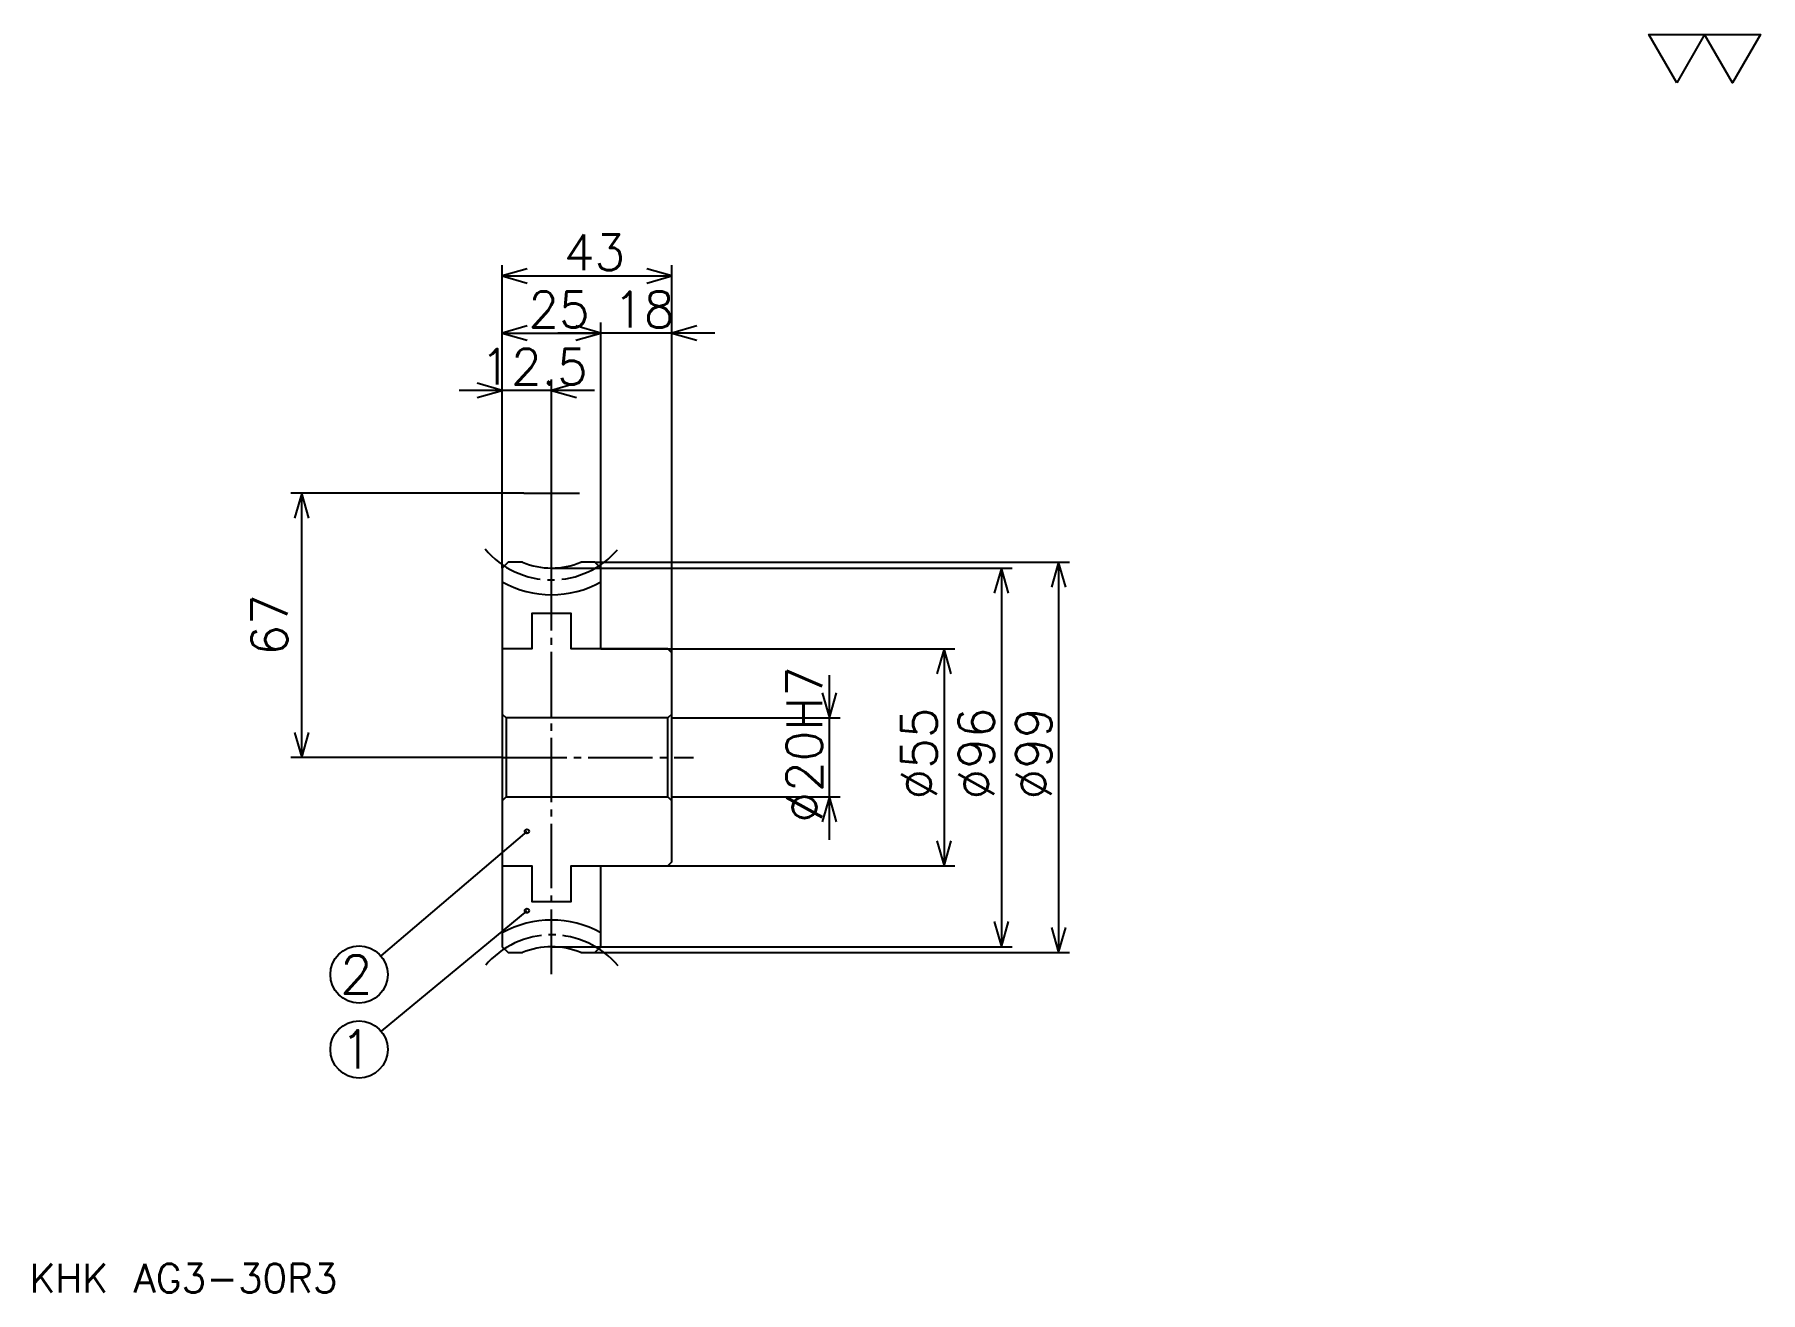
# Model space of a CAD drawing. Extents: x 19 to 457, y 20 to 339.
import ezdxf

# ---------------------------------------------------------------- set-up
doc = ezdxf.new("R2010")
doc.units = 0
doc.linetypes.add('DASHDOT', pattern=[21.777778, 16.333333, -1.814815, 1.814815, -1.814815])
doc.layers.get('0').update_dxf_attribs({"linetype": 'CONTINUOUS'})
doc.layers.add('DASHDOT', color=6, linetype='DASHDOT')
doc.styles.add('KANJI', font='TXT', dxfattribs={"bigfont": 'BIGFONT'})

msp = doc.modelspace()

# ---------------------------------------------------------------- linework, layer by layer
at = {"color": 5}
for p, q in [((137.925934, 205.143509), (137.925934, 280.458313)), ((180.925934, 205.143509), (180.925934, 280.458313)), ((137.925934, 277.736084), (180.925934, 277.736084)), ((137.925934, 263.21759), (162.925934, 263.21759)), ((191.814819, 263.21759), (152.037048, 263.21759)), ((162.925934, 205.143509), (162.925934, 265.939819)), ((150.425934, 203.643509), (150.425934, 251.421295)), ((161.314819, 248.699066), (127.037048, 248.699066)), ((143.370377, 222.643509), (84.388893, 222.643509)), ((87.111115, 155.643509), (87.111115, 222.643509)), ((137.925934, 203.643509), (137.925934, 205.143509)), ((150.425934, 203.643509), (180.925934, 203.643509)), ((161.425934, 205.143509), (180.925934, 205.143509)), ((162.925934, 203.643509), (162.925934, 205.143509)), ((180.925934, 205.143509), (281.648163, 205.143509)), ((180.925934, 182.143509), (180.925934, 205.143509)), ((180.925934, 203.643509), (267.129639, 203.643509)), ((264.40741, 203.643509), (264.40741, 107.643509)), ((278.925934, 205.143509), (278.925934, 106.143509)), ((162.925934, 183.143509), (180.925934, 183.143509)), ((180.925934, 183.143509), (252.611115, 183.143509)), ((249.888885, 183.143509), (249.888885, 128.143509)), ((220.851868, 134.754623), (220.851868, 176.532394)), ((180.925934, 165.643509), (223.574081, 165.643509)), ((137.925934, 155.643509), (84.388901, 155.643509)), ((180.925934, 145.643509), (223.574081, 145.643509)), ((144.175934, 136.893509), (107.152298, 105.308594)), ((162.925934, 128.143509), (180.925934, 128.143509)), ((180.925934, 128.143509), (252.611115, 128.143509)), ((144.175934, 116.768509), (107.224678, 86.222404)), ((150.425934, 107.643509), (180.925934, 107.643509)), ((161.425934, 106.143509), (180.925934, 106.143509)), ((180.925934, 107.643509), (267.129639, 107.643509)), ((180.925934, 106.143509), (281.648163, 106.143509))]:
    msp.add_line(p, q, dxfattribs=at)
at = {"color": 4}
for p, q in [((180.925934, 166.643509), (179.925934, 165.643509)), ((137.925934, 144.643509), (138.925934, 145.643509)), ((180.925934, 144.643509), (179.925934, 145.643509))]:
    msp.add_line(p, q, dxfattribs=at)
at = {"color": 7}
msp.add_lwpolyline([(435.555542, 326.666656), (428.477753, 338.934814), (456.788879, 338.934814), (449.71109, 326.666656), (442.633331, 338.934814), (435.555542, 326.666656)], dxfattribs=at)
at = {"color": 5}
for points in [[(144.277786, 279.550903), (137.925934, 277.736084), (144.277786, 275.921295)], [(174.574081, 275.921295), (180.925934, 277.736084), (174.574081, 279.550903)], [(144.277786, 265.03241), (137.925934, 263.21759), (144.277786, 261.402771)], [(156.574081, 261.402771), (162.925934, 263.21759), (156.574081, 265.03241)], [(156.574081, 261.402771), (162.925934, 263.21759), (156.574081, 265.03241)], [(187.277786, 265.03241), (180.925934, 263.21759), (187.277786, 261.402771)], [(131.574081, 246.884247), (137.925934, 248.699066), (131.574081, 250.513885)], [(156.777786, 250.513885), (150.425934, 248.699066), (156.777786, 246.884247)], [(88.925934, 216.291656), (87.111115, 222.643509), (85.296303, 216.291656)], [(266.222229, 197.291656), (264.40741, 203.643509), (262.59259, 197.291656)], [(280.740753, 198.791656), (278.925934, 205.143509), (277.111115, 198.791656)], [(251.703705, 176.791656), (249.888885, 183.143509), (248.074081, 176.791656)], [(219.037048, 171.995361), (220.851868, 165.643509), (222.666672, 171.995361)], [(85.296303, 161.995361), (87.111115, 155.643509), (88.925934, 161.995361)], [(222.666672, 139.291656), (220.851868, 145.643509), (219.037048, 139.291656)], [(248.074081, 134.495361), (249.888885, 128.143509), (251.703705, 134.495361)], [(262.59259, 113.995361), (264.40741, 107.643509), (266.222229, 113.995361)], [(277.111115, 112.495361), (278.925934, 106.143509), (280.740753, 112.495361)]]:
    msp.add_lwpolyline(points, dxfattribs=at)
at = {"color": 4}
for points in [[(143.026611, 205.143509), (139.425934, 205.143509), (137.925934, 203.643509), (137.925934, 144.643509)], [(162.925934, 183.143509), (162.925934, 203.643509), (161.425934, 205.143509), (157.825256, 205.143509)], [(162.925934, 183.143509), (155.425934, 183.143509), (155.425934, 192.143509), (145.425934, 192.143509), (145.425934, 183.143509), (137.925934, 183.143509)], [(162.925934, 128.143509), (179.925934, 128.143509), (180.925934, 129.143509), (180.925934, 182.143509), (179.925934, 183.143509), (162.925934, 183.143509)], [(137.925934, 166.643509), (138.925934, 165.643509), (138.925934, 145.643509), (179.925934, 145.643509), (179.925934, 165.643509), (138.925934, 165.643509)], [(137.925934, 144.643509), (137.925934, 107.643509), (139.425934, 106.143509), (143.026611, 106.143509)], [(137.925934, 128.143509), (145.425934, 128.143509), (145.425934, 119.143509), (155.425934, 119.143509), (155.425934, 128.143509), (162.925934, 128.143509)], [(157.825256, 106.143509), (161.425934, 106.143509), (162.925934, 107.643509), (162.925934, 128.143509)]]:
    msp.add_lwpolyline(points, dxfattribs=at)
at = {"color": 5}
for centre, radius in [((144.175934, 136.893509), 0.544444), ((144.175934, 116.768509), 0.544444), ((101.629639, 100.597214), 7.259259), ((101.629639, 81.597214), 7.259259)]:
    msp.add_circle(centre, radius, dxfattribs=at)
at = {"color": 4}
for centre, radius, start, end in [((150.425934, 222.643509), 19, 247.08045793, 292.91954207), ((150.425934, 222.643509), 25.75, 240.95890009, 299.04109991), ((150.425934, 88.643509), 25.75, 60.95890009, 119.04109991), ((150.425934, 88.643509), 19, 67.08045793, 112.91954207)]:
    msp.add_arc(centre, radius, start, end, dxfattribs=at)
at = {"layer": 'DASHDOT', "color": 7}
for p, q in [((150.425934, 100.699066), (150.425934, 228.087952)), ((143.370377, 222.643509), (157.481491, 222.643509)), ((137.925934, 155.643509), (186.370377, 155.643509))]:
    msp.add_line(p, q, dxfattribs=at)
for centre, start, end in [((150.425934, 222.643509), 219.99999848, 320.00000152), ((150.425934, 88.643509), 39.99999848, 140.00000152)]:
    msp.add_arc(centre, 22, start, end, dxfattribs=at)

# ---------------------------------------------------------------- texts
at = {"color": 7, "style": 'KANJI'}
for s, height, p in [('43', 9.074074, (153.527786, 279.187958)), ('25', 9.074074, (144.527786, 264.669434)), ('18', 9.074074, (166.027786, 264.669434)), ('12.5', 9.074074, (132.379639, 250.150909)), ('2', 9.679012, (96.790131, 95.757706)), ('1', 9.679012, (96.790131, 76.757706)), ('KHK AG3-30R3', 7.259259, (18.148148, 19.962963))]:
    msp.add_text(s, height=height, dxfattribs=at).set_placement(p)
for s, p in [('67', (83.481491, 181.430542)), ('%%c20H7', (219.037048, 139.083328)), ('%%c55', (248.074081, 144.981476)), ('%%c96', (262.59259, 144.981476)), ('%%c99', (277.111115, 144.981476))]:
    msp.add_text(s, height=9.074074, rotation=90, dxfattribs=at).set_placement(p)

doc.saveas('drawing.dxf')
